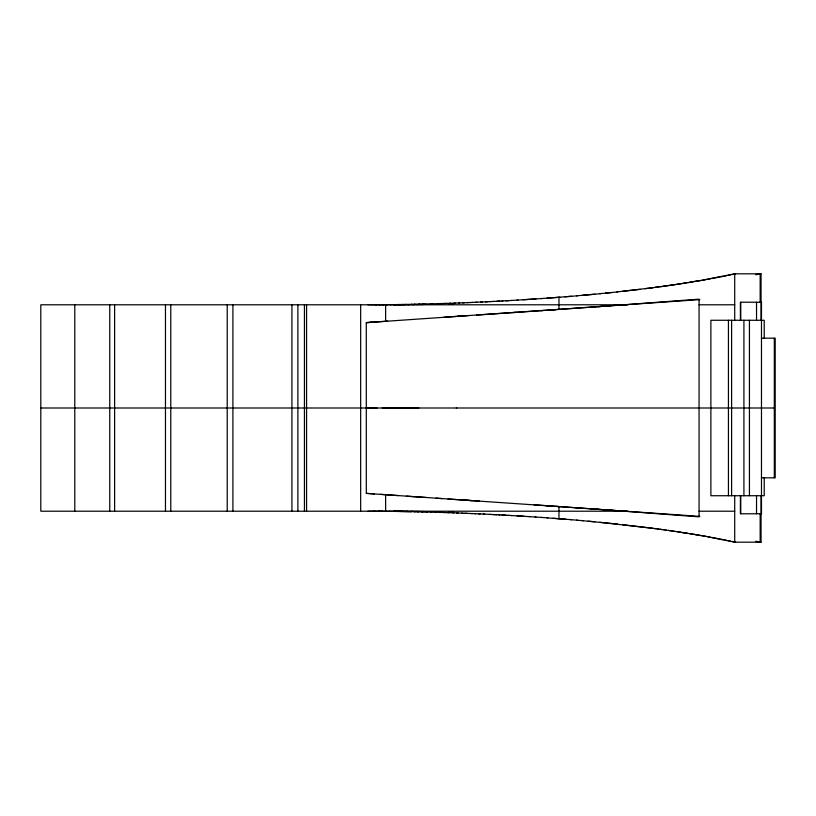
<?xml version="1.0" encoding="UTF-8"?>
<svg xmlns="http://www.w3.org/2000/svg" width="816" height="816" viewBox="0 0 816 816"><rect width="100%" height="100%" fill="white"/><g stroke="black" fill="none" stroke-linecap="round" stroke-linejoin="round"><path stroke-width="1.22" d="M385.631 321.29L385.631 304.786L40.8 304.786L40.8 511.214L385.631 511.214L385.631 494.71M109.752 304.786L109.752 511.214M114.617 304.786L114.617 511.214M165.464 304.786L165.464 511.214M232.907 511.214L232.907 304.786M374.35 493.935L366.313 493.364L366.282 322.646L371.678 322.259M728.433 495.73L728.433 320.27M731.605 495.73L731.605 320.27M743.917 495.73L743.917 320.27M749.435 495.73L749.435 320.27M774.313 477.819L774.313 338.181M40.8 408L774.313 408M761.053 320.076L761.053 273.819L734.716 273.819L704.218 279.776M735.604 273.819L731.87 274.615M730.616 274.87L728.117 275.39M726.852 275.645L724.333 276.155M723.068 276.41L720.528 276.91M719.253 277.154L711.572 278.613M710.277 278.848L707.696 279.317M761.053 273.819L756.391 274.645M706.401 279.551L693.09 281.683M755.504 274.645L760.165 273.819L760.165 302.308M702.494 280.235L703.8 280.01M701.189 280.469L692.427 281.795M692.651 281.908L689.785 282.234M691.999 282.01L689.122 282.336M687.796 282.55L689.347 282.448M685.807 282.866L688.684 282.55M684.471 283.081L686.695 282.866M682.472 283.397L684.022 283.295M683.808 283.183L685.358 283.081M680.473 283.703L682.023 283.601M681.809 283.499L683.359 283.397M678.453 284.009L680.014 283.907M679.799 283.805L681.35 283.703M678.004 284.213L675.77 284.417M677.79 284.111L679.34 284.009M674.424 284.621L675.985 284.519M676.658 284.417L677.331 284.315M672.404 284.917L673.965 284.815M673.751 284.723L675.311 284.621M670.375 285.212L671.935 285.121M671.721 285.019L673.282 284.917M668.335 285.508L669.905 285.406M669.691 285.314L671.262 285.212M666.305 285.794L667.865 285.702M667.661 285.61L669.222 285.508M664.265 286.09L667.192 285.794M662.215 286.375L663.785 286.273M663.581 286.181L665.152 286.09M660.164 286.651L661.562 286.579M661.195 286.518L663.102 286.375M657.941 286.957L661.052 286.651M659.002 286.936L657.084 287.069M655.707 287.252L657.278 287.161M653.3 287.579L654.534 287.528M654.33 287.436L655.564 287.395M655.36 287.303L656.594 287.252M652.81 287.752L645.007 288.64M652.616 287.671L653.157 287.711M652.117 287.844L622.577 291.292M640.325 289.333L616.906 291.914M617.783 291.914L605.482 293.107M612.092 292.516L599.74 293.678M600.627 293.678L582.389 295.3M594.864 294.229L576.565 295.81M577.442 295.81L564.856 296.779M571.598 296.3L547.036 298.136M559.858 297.248L541.059 298.554M699.863 299.615L443.924 317.261M598.22 306.653L610.521 305.765M607.012 306.02L620.843 305.021M620.701 305.031L699.067 299.156L699.067 516.844L623.291 511.153M367.526 322.555L387.702 321.137M551.188 309.958L556.033 309.621M553.687 309.784L595.139 306.867M591.906 307.102L605.411 306.133M541.946 298.554L523.056 299.737M366.313 322.636L462.305 316.027M476.513 315.078L542.773 310.539M513.366 312.548L516.049 312.365M541.202 310.651L553.391 309.805M457.562 316.343L468.506 315.608M535.949 298.962L517.038 300.104M511.01 300.461L517.925 300.104M511.897 300.461L501.962 300.961M505.869 300.798L508.888 300.635M502.85 300.961L492.895 301.441M496.801 301.288L499.831 301.124M489.875 301.594L493.782 301.441M485.336 301.818L487.733 301.736M486.846 301.736L490.763 301.594M480.787 302.022L482.307 301.961M486.214 301.818L471.699 302.43M475.616 302.297L477.136 302.236M467.15 302.624L470.179 302.491M469.557 302.563L472.586 302.43M468.037 302.624L458.806 302.95M462.723 302.838L464.243 302.777M454.247 303.113L459.683 302.95M449.687 303.277L455.134 303.113M450.575 303.277L440.609 303.572M444.516 303.481L446.026 303.43M436.835 303.685L441.497 303.572M437.723 303.685L423.31 304.052M430.195 303.899L433.204 303.817M449.728 303.909L453.829 303.807M418.822 304.164L424.198 304.052M448.361 303.94L450.616 303.909M414.334 304.256L419.71 304.164M411.346 304.317L415.222 304.256M405.358 304.429L412.223 304.317M402.38 304.48L406.246 304.429M426.921 304.388L416.884 304.541M399.391 304.531L403.257 304.48M420.505 304.501L423.249 304.46M393.424 304.613L400.279 304.531M413.12 304.592L417.772 304.541M390.436 304.643L394.312 304.613M408 304.654L414.008 304.592M386.345 304.684L391.323 304.643M403.216 304.705L408.887 304.654M387.223 304.684L382.225 304.725M399.116 304.735L404.104 304.705M379.226 304.745L383.857 304.715M393.659 304.776L400.003 304.735M375.472 304.766L380.113 304.745M376.36 304.766L367.985 304.786M385.795 304.786L627.565 304.786M699.067 304.786L734.716 304.786M761.41 338.181L775.2 338.181L775.2 408L775.2 477.819L761.41 477.819M377.023 408.061L366.527 408M385.795 511.214L627.565 511.214M699.067 511.214L734.716 511.214M709.4 537.152L734.716 542.181L761.053 542.181L761.053 495.924M382.255 407.939L418.894 407.99M367.985 511.214L374.86 511.234M456.287 408L456.858 408M373.983 511.234L380.113 511.255M393.659 511.224L398.636 511.255M378.471 511.255L382.357 511.275M397.749 511.255L402.737 511.285M381.47 511.275L386.488 511.306M401.849 511.285L407.521 511.336M385.601 511.306L390.211 511.346M406.633 511.336L412.641 511.387M389.324 511.346L394.312 511.387M411.754 511.387L417.772 511.459M393.424 511.387L397.29 511.428M416.884 511.459L423.249 511.54M396.403 511.428L415.222 511.744M399.391 511.469L411.346 511.683M422.362 511.54L426.921 511.612M414.334 511.744L418.21 511.805M417.323 511.805L422.698 511.907M448.361 512.06L453.349 512.162M421.811 511.907L427.196 512.02M452.462 512.162L453.829 512.193M426.309 512.02L431.695 512.142M434.714 512.224L436.213 512.264M430.817 512.142L440.742 512.397M439.855 512.397L445.271 512.54M447.545 512.621L449.055 512.672M444.383 512.54L453.614 512.825M456.654 512.938L458.174 512.989M452.727 512.825L462.723 513.162M464.998 513.254L467.272 513.346M461.836 513.162L465.63 513.315M466.395 513.346L475.616 513.703M470.944 513.539L472.454 513.601M478.645 513.835L480.165 513.907M474.728 513.703L490.763 514.406M483.194 514.039L484.704 514.111M489.875 514.406L496.801 514.712M492.895 514.559L499.831 514.876M498.943 514.876L505.869 515.202M501.962 515.039L508.888 515.365M508.001 515.365L511.897 515.539M511.01 515.539L523.943 516.263M517.038 515.896L529.951 516.64M464.916 500.147L472.28 500.636M479.461 501.116L448.004 499.025M534.092 504.818L699.863 516.385M529.064 516.64L535.949 517.038M380.501 494.353L385.509 494.7M386.906 494.802L548.087 505.828M535.072 517.038L541.946 517.446M556.175 506.389L595.139 509.133M546.2 505.696L558.674 506.563M575.831 507.776L581.747 508.184M366.313 493.364L398.361 495.608M406.348 496.159L426.248 497.495M436.07 498.168L442.313 498.607M541.059 517.446L547.924 517.864M610.756 510.245L620.701 510.969M596.965 509.266L615.621 510.602M559.776 506.644L558.97 506.583L558.97 518.752L571.598 519.7M590.641 508.817L600.28 509.5M619.466 510.877L624.158 511.214M547.036 517.864L565.743 519.221M553.013 518.303L558.97 518.752M570.71 519.7L577.442 520.19M576.565 520.19L583.277 520.7M582.389 520.7L594.864 521.771M588.193 521.23L617.783 524.086M599.74 522.322L651.433 528.064M622.577 524.708L651.923 528.248M652.117 528.156L653.157 528.289M654.871 528.513L655.911 528.656M653.84 528.38L654.677 528.605M653.647 528.472L652.616 528.329M657.451 528.86L658.135 528.952M656.594 528.748L658.114 529.064M656.39 528.839L655.024 528.656M660.368 529.247L659.858 529.186M658.308 528.972L660.674 529.421M661.735 529.441L662.898 529.727M660.878 529.319L662.215 529.625M663.102 529.625L664.265 529.91M663.785 529.727L666.305 530.206M665.825 530.012L666.978 530.298M667.865 530.298L669.691 530.686M668.549 530.39L671.048 530.879M670.579 530.686L671.721 530.981M672.608 530.981L673.751 531.277M671.935 530.879L673.078 531.185M674.638 531.277L676.444 531.685M673.965 531.185L675.097 531.481M676.658 531.583L684.471 532.919M677.331 531.685L685.144 533.021M686.021 533.021L686.695 533.134M685.358 532.919L687.796 533.45M687.358 533.236L688.459 533.552M689.347 533.552L690.448 533.878M688.684 533.45L689.785 533.766M691.336 533.878L701.189 535.531M690.673 533.766L693.09 534.317M693.977 534.317L694.63 534.419M695.069 534.643L710.277 537.152M702.494 535.765L706.401 536.449M756.391 541.355L761.053 542.181M755.504 541.355L760.165 542.181L760.165 513.692M707.696 536.683L708.992 536.918M711.572 537.387L719.253 538.846M720.528 539.09L723.068 539.59M724.333 539.845L726.852 540.355M728.117 540.61L730.616 541.13M731.87 541.385L735.604 542.181M764.225 338.181L764.225 320.27L710.879 320.27L710.879 495.73L764.225 495.73L764.225 477.819M756.534 302.226L756.534 320.27M756.534 495.73L756.534 513.774M740.775 302.226L740.775 320.27M740.775 495.73L740.775 513.774M740.387 320.27L740.387 302.226L761.481 302.226L761.481 513.774L740.387 513.774L740.387 495.73M734.716 273.819L734.716 320.27M734.716 495.73L734.716 542.181M558.97 297.248L558.97 309.417M360.662 304.786L360.662 511.214M306.571 304.786L306.571 511.214M304.439 304.786L304.439 511.214M297.881 304.786L297.881 511.214M291.924 304.786L291.924 511.214M227.225 304.786L227.225 511.214M170.779 304.786L170.779 511.214M74.786 304.786L74.786 511.214"/></g></svg>
